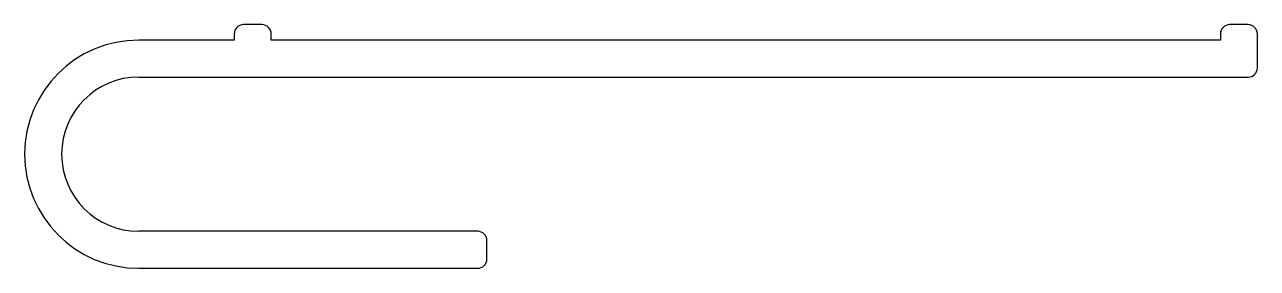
# Model space of a CAD drawing. Extents: x 1612 to 1652, y 1841.9 to 1849.8.
import ezdxf

# ---------------------------------------------------------------- set-up
doc = ezdxf.new("R2010")
doc.units = 0
doc.layers.get('0').update_dxf_attribs({"linetype": 'CONTINUOUS'})

msp = doc.modelspace()

# ---------------------------------------------------------------- linework, layer by layer
for p, q in [((1619.664, 1849.768), (1619.064, 1849.768)), ((1651.664, 1849.768), (1651.064, 1849.768)), ((1618.764, 1849.268), (1615.664, 1849.268)), ((1618.764, 1849.468), (1618.764, 1849.268)), ((1619.964, 1849.268), (1619.964, 1849.468)), ((1650.764, 1849.268), (1619.964, 1849.268)), ((1650.764, 1849.468), (1650.764, 1849.268)), ((1651.964, 1848.368), (1651.964, 1849.468)), ((1615.664, 1848.068), (1651.664, 1848.068)), ((1626.664, 1843.068), (1615.664, 1843.068)), ((1626.964, 1842.168), (1626.964, 1842.768)), ((1615.664, 1841.868), (1626.664, 1841.868))]:
    msp.add_line(p, q)
for centre, radius, start, end in [((1619.064, 1849.468), 0.3, 90, 180), ((1619.664, 1849.468), 0.3, 0, 90), ((1651.064, 1849.468), 0.3, 90, 180), ((1651.664, 1849.468), 0.3, 0, 90), ((1615.664, 1845.568), 3.7, 90, 270), ((1615.664, 1845.568), 2.5, 90, 270), ((1651.664, 1848.368), 0.3, 270, 0), ((1626.664, 1842.768), 0.3, 0, 90), ((1626.664, 1842.168), 0.3, 270, 0)]:
    msp.add_arc(centre, radius, start, end)

doc.saveas('drawing.dxf')
